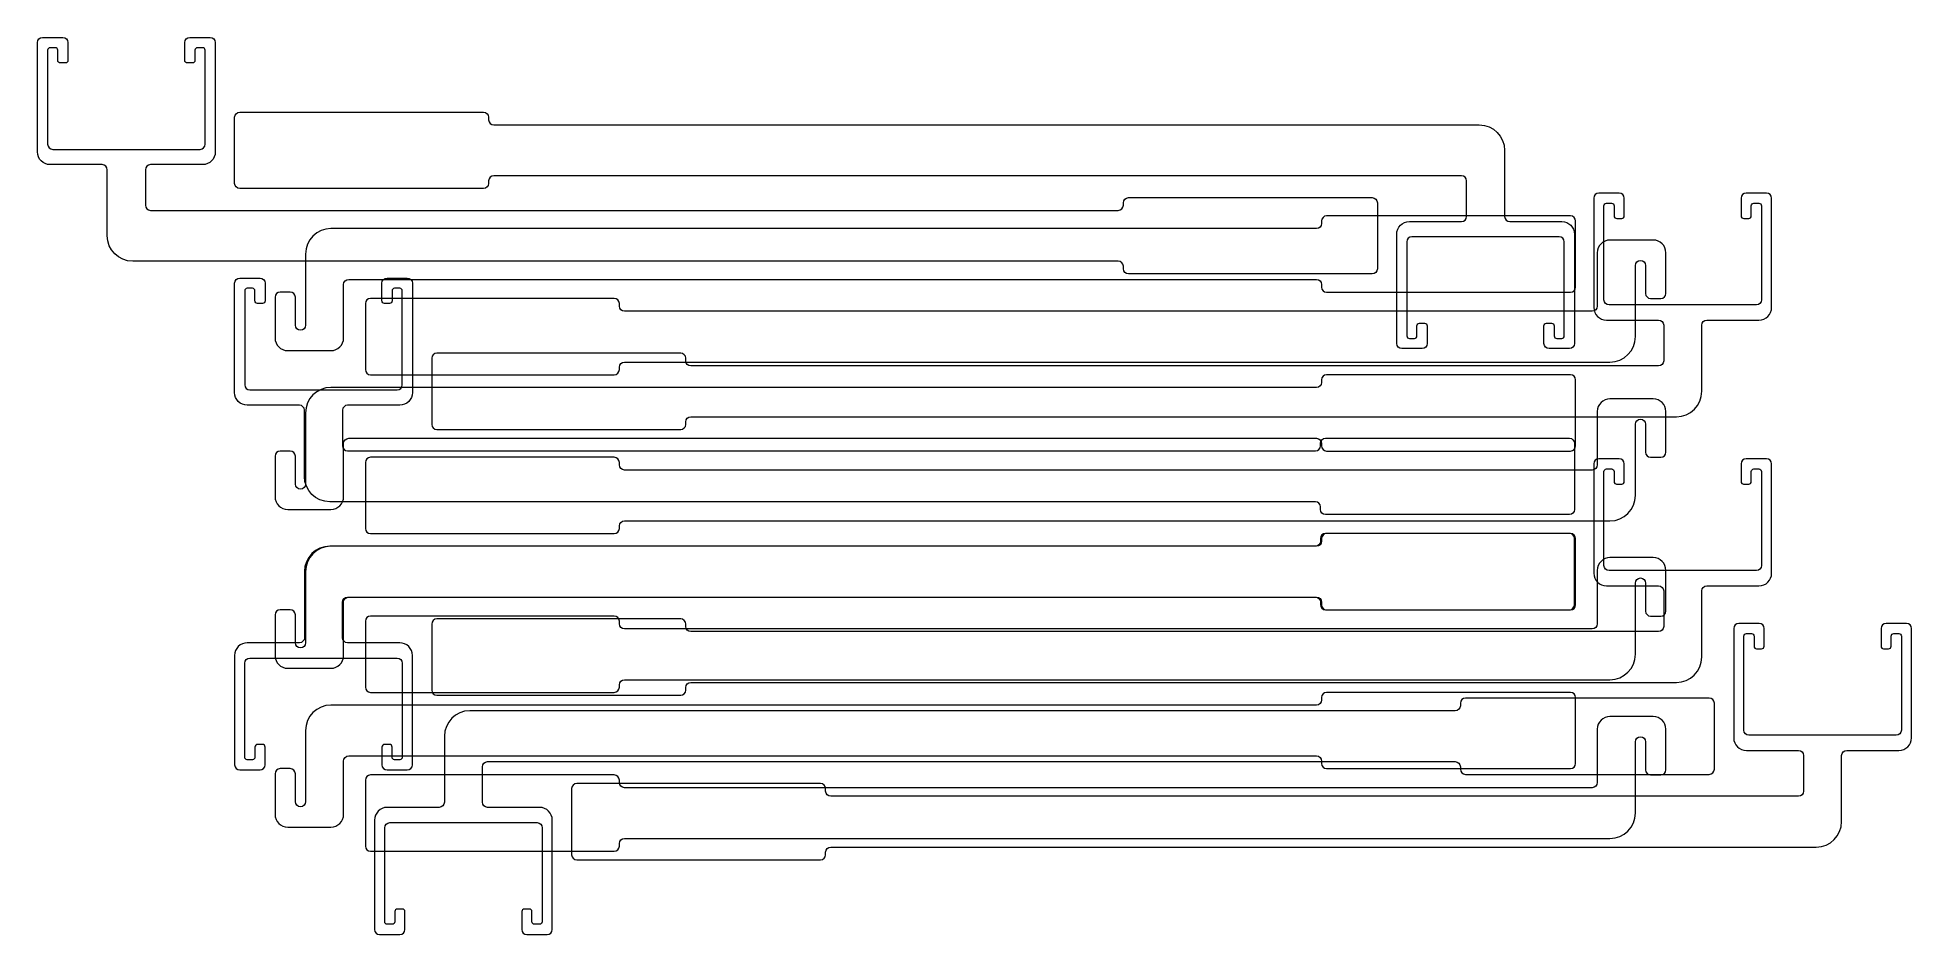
# Model space of a CAD drawing. Header units: inches. Extents: x 43 to 781, y -110 to 243.
import ezdxf

# ---------------------------------------------------------------- set-up
doc = ezdxf.new("R2010")
doc.units = ezdxf.units.IN
doc.header["$MEASUREMENT"] = 0
doc.layers.add('double hook', color=7, linetype='Continuous')
doc.layers.add('single hook', color=7, linetype='Continuous')

msp = doc.modelspace()

# ---------------------------------------------------------------- linework, layer by layer
at = {"layer": 'double hook', "lineweight": 0}
for points in [[(468.64, 155.16), (469.75, 155.16), (470.64, 154.27), (470.64, 153.16), (470.64, 152.83), (470.64, 152.49), (470.64, 152.16), (470.64, 151.06), (471.54, 150.16), (472.64, 150.16), (504.64, 150.16), (536.64, 150.16), (568.64, 150.16), (569.75, 150.16), (570.64, 151.06), (570.64, 152.16), (570.64, 160.83), (570.64, 169.49), (570.64, 178.16), (570.64, 179.27), (569.75, 180.16), (568.64, 180.16), (536.64, 180.16), (504.64, 180.16), (472.64, 180.16), (471.54, 180.16), (470.64, 179.27), (470.64, 178.16), (470.64, 177.83), (470.64, 177.49), (470.64, 177.16), (470.64, 176.06), (469.75, 175.16), (468.64, 175.16), (444.58, 175.16), (420.51, 175.16), (396.45, 175.16), (293.51, 175.16), (190.58, 175.16), (87.64, 175.16), (86.54, 175.16), (85.64, 176.06), (85.64, 177.16), (85.64, 181.83), (85.64, 186.5), (85.64, 191.16), (85.64, 192.27), (86.54, 193.16), (87.64, 193.16), (94.48, 193.16), (101.31, 193.16), (108.14, 193.16), (110.9, 193.16), (113.14, 195.4), (113.14, 198.16), (113.14, 212.5), (113.14, 226.83), (113.14, 241.16), (113.14, 242.27), (112.25, 243.16), (111.14, 243.16), (108.48, 243.16), (105.81, 243.16), (103.14, 243.16), (102.04, 243.16), (101.14, 242.27), (101.14, 241.16), (101.14, 238.83), (101.14, 236.49), (101.14, 234.16), (101.14, 233.61), (101.59, 233.16), (102.14, 233.16), (102.81, 233.16), (103.48, 233.16), (104.14, 233.16), (104.7, 233.16), (105.14, 233.61), (105.14, 234.16), (105.14, 235.5), (105.14, 236.83), (105.14, 238.16), (105.14, 238.71), (105.59, 239.16), (106.14, 239.16), (106.81, 239.16), (107.48, 239.16), (108.14, 239.16), (108.7, 239.16), (109.14, 238.71), (109.14, 238.16), (109.14, 225.83), (109.14, 213.49), (109.14, 201.16), (109.14, 200.06), (108.25, 199.16), (107.14, 199.16), (87.81, 199.16), (68.48, 199.16), (49.14, 199.16), (48.04, 199.16), (47.14, 200.06), (47.14, 201.16), (47.14, 213.49), (47.14, 225.83), (47.14, 238.16), (47.14, 238.71), (47.59, 239.16), (48.14, 239.16), (48.81, 239.16), (49.48, 239.16), (50.14, 239.16), (50.7, 239.16), (51.14, 238.71), (51.14, 238.16), (51.14, 236.83), (51.14, 235.5), (51.14, 234.16), (51.14, 233.61), (51.59, 233.16), (52.14, 233.16), (52.81, 233.16), (53.48, 233.16), (54.14, 233.16), (54.7, 233.16), (55.14, 233.61), (55.14, 234.16), (55.14, 236.49), (55.14, 238.83), (55.14, 241.16), (55.14, 242.27), (54.25, 243.16), (53.14, 243.16), (50.48, 243.16), (47.81, 243.16), (45.14, 243.16), (44.04, 243.16), (43.14, 242.27), (43.14, 241.16), (43.14, 226.83), (43.14, 212.5), (43.14, 198.16), (43.14, 195.4), (45.38, 193.16), (48.14, 193.16), (54.98, 193.16), (61.81, 193.16), (68.64, 193.16), (69.75, 193.16), (70.64, 192.27), (70.64, 191.16), (70.64, 182.49), (70.64, 173.83), (70.64, 165.16), (70.64, 159.64), (75.12, 155.16), (80.64, 155.16), (185.91, 155.16), (291.18, 155.16), (396.45, 155.16), (420.51, 155.16), (444.58, 155.16), (468.64, 155.16)], [(222.75, 208.77), (221.65, 208.77), (220.75, 209.67), (220.75, 210.77), (220.75, 211.11), (220.75, 211.44), (220.75, 211.77), (220.75, 212.88), (219.86, 213.77), (218.75, 213.77), (186.75, 213.77), (154.75, 213.77), (122.75, 213.77), (121.65, 213.77), (120.75, 212.88), (120.75, 211.77), (120.75, 203.11), (120.75, 194.44), (120.75, 185.77), (120.75, 184.67), (121.65, 183.77), (122.75, 183.77), (154.75, 183.77), (186.75, 183.77), (218.75, 183.77), (219.86, 183.77), (220.75, 184.67), (220.75, 185.77), (220.75, 186.11), (220.75, 186.44), (220.75, 186.77), (220.75, 187.88), (221.65, 188.77), (222.75, 188.77), (246.82, 188.77), (270.88, 188.77), (294.95, 188.77), (397.88, 188.77), (500.82, 188.77), (603.75, 188.77), (604.86, 188.77), (605.75, 187.88), (605.75, 186.77), (605.75, 182.11), (605.75, 177.44), (605.75, 172.77), (605.75, 171.67), (604.86, 170.77), (603.75, 170.77), (596.92, 170.77), (590.09, 170.77), (583.25, 170.77), (580.49, 170.77), (578.25, 168.53), (578.25, 165.77), (578.25, 151.44), (578.25, 137.11), (578.25, 122.77), (578.25, 121.67), (579.15, 120.77), (580.25, 120.77), (582.92, 120.77), (585.59, 120.77), (588.25, 120.77), (589.36, 120.77), (590.25, 121.67), (590.25, 122.77), (590.25, 125.11), (590.25, 127.44), (590.25, 129.77), (590.25, 130.32), (589.81, 130.77), (589.25, 130.77), (588.59, 130.77), (587.92, 130.77), (587.25, 130.77), (586.7, 130.77), (586.25, 130.32), (586.25, 129.77), (586.25, 128.44), (586.25, 127.11), (586.25, 125.77), (586.25, 125.22), (585.81, 124.77), (585.25, 124.77), (584.59, 124.77), (583.92, 124.77), (583.25, 124.77), (582.7, 124.77), (582.25, 125.22), (582.25, 125.77), (582.25, 138.11), (582.25, 150.44), (582.25, 162.77), (582.25, 163.88), (583.15, 164.77), (584.25, 164.77), (603.59, 164.77), (622.92, 164.77), (642.25, 164.77), (643.36, 164.77), (644.25, 163.88), (644.25, 162.77), (644.25, 150.44), (644.25, 138.11), (644.25, 125.77), (644.25, 125.22), (643.81, 124.77), (643.25, 124.77), (642.59, 124.77), (641.92, 124.77), (641.25, 124.77), (640.7, 124.77), (640.25, 125.22), (640.25, 125.77), (640.25, 127.11), (640.25, 128.44), (640.25, 129.77), (640.25, 130.32), (639.81, 130.77), (639.25, 130.77), (638.59, 130.77), (637.92, 130.77), (637.25, 130.77), (636.7, 130.77), (636.25, 130.32), (636.25, 129.77), (636.25, 127.44), (636.25, 125.11), (636.25, 122.77), (636.25, 121.67), (637.15, 120.77), (638.25, 120.77), (640.92, 120.77), (643.59, 120.77), (646.25, 120.77), (647.36, 120.77), (648.25, 121.67), (648.25, 122.77), (648.25, 137.11), (648.25, 151.44), (648.25, 165.77), (648.25, 168.53), (646.02, 170.77), (643.25, 170.77), (636.42, 170.77), (629.59, 170.77), (622.75, 170.77), (621.65, 170.77), (620.75, 171.67), (620.75, 172.77), (620.75, 181.44), (620.75, 190.11), (620.75, 198.77), (620.75, 204.29), (616.28, 208.77), (610.75, 208.77), (505.49, 208.77), (400.22, 208.77), (294.95, 208.77), (270.88, 208.77), (246.82, 208.77), (222.75, 208.77)], [(300.36, 93.97), (299.26, 93.97), (298.37, 93.07), (298.37, 91.97), (298.37, 91.63), (298.37, 91.3), (298.37, 90.97), (298.37, 89.86), (297.47, 88.97), (296.37, 88.97), (264.37, 88.97), (232.36, 88.97), (200.37, 88.97), (199.26, 88.97), (198.36, 89.86), (198.36, 90.97), (198.36, 99.63), (198.36, 108.3), (198.36, 116.97), (198.36, 118.07), (199.26, 118.97), (200.37, 118.97), (232.36, 118.97), (264.37, 118.97), (296.37, 118.97), (297.47, 118.97), (298.37, 118.07), (298.37, 116.97), (298.37, 116.63), (298.37, 116.3), (298.37, 115.97), (298.37, 114.86), (299.26, 113.97), (300.36, 113.97), (324.43, 113.97), (348.49, 113.97), (372.56, 113.97), (475.49, 113.97), (578.43, 113.97), (681.36, 113.97), (682.47, 113.97), (683.37, 114.86), (683.37, 115.97), (683.37, 120.63), (683.37, 125.3), (683.37, 129.97), (683.37, 131.07), (682.47, 131.97), (681.36, 131.97), (674.53, 131.97), (667.7, 131.97), (660.86, 131.97), (658.1, 131.97), (655.87, 134.21), (655.87, 136.97), (655.87, 151.3), (655.87, 165.63), (655.87, 179.97), (655.87, 181.07), (656.76, 181.97), (657.86, 181.97), (660.53, 181.97), (663.2, 181.97), (665.87, 181.97), (666.97, 181.97), (667.87, 181.07), (667.87, 179.97), (667.87, 177.63), (667.87, 175.3), (667.87, 172.97), (667.87, 172.41), (667.42, 171.97), (666.87, 171.97), (666.2, 171.97), (665.53, 171.97), (664.87, 171.97), (664.31, 171.97), (663.86, 172.41), (663.86, 172.97), (663.86, 174.3), (663.86, 175.63), (663.86, 176.97), (663.86, 177.52), (663.42, 177.97), (662.87, 177.97), (662.2, 177.97), (661.53, 177.97), (660.86, 177.97), (660.31, 177.97), (659.87, 177.52), (659.87, 176.97), (659.87, 164.63), (659.87, 152.3), (659.87, 139.97), (659.87, 138.86), (660.76, 137.97), (661.87, 137.97), (681.2, 137.97), (700.53, 137.97), (719.86, 137.97), (720.97, 137.97), (721.87, 138.86), (721.87, 139.97), (721.87, 152.3), (721.87, 164.63), (721.87, 176.97), (721.87, 177.52), (721.42, 177.97), (720.87, 177.97), (720.2, 177.97), (719.53, 177.97), (718.87, 177.97), (718.31, 177.97), (717.87, 177.52), (717.87, 176.97), (717.87, 175.63), (717.87, 174.3), (717.87, 172.97), (717.87, 172.41), (717.42, 171.97), (716.86, 171.97), (716.2, 171.97), (715.53, 171.97), (714.87, 171.97), (714.31, 171.97), (713.86, 172.41), (713.86, 172.97), (713.86, 175.3), (713.86, 177.63), (713.86, 179.97), (713.86, 181.07), (714.76, 181.97), (715.87, 181.97), (718.53, 181.97), (721.2, 181.97), (723.87, 181.97), (724.97, 181.97), (725.87, 181.07), (725.87, 179.97), (725.87, 165.63), (725.87, 151.3), (725.87, 136.97), (725.87, 134.21), (723.63, 131.97), (720.87, 131.97), (714.03, 131.97), (707.2, 131.97), (700.37, 131.97), (699.26, 131.97), (698.37, 131.07), (698.37, 129.97), (698.37, 121.3), (698.37, 112.63), (698.37, 103.97), (698.37, 98.44), (693.89, 93.97), (688.37, 93.97), (583.1, 93.97), (477.83, 93.97), (372.56, 93.97), (348.49, 93.97), (324.43, 93.97), (300.36, 93.97)], [(546.25, 60.51), (547.36, 60.51), (548.25, 59.62), (548.25, 58.51), (548.25, 58.18), (548.25, 57.85), (548.25, 57.51), (548.25, 56.41), (549.15, 55.51), (550.25, 55.51), (582.25, 55.51), (614.25, 55.51), (646.25, 55.51), (647.36, 55.51), (648.25, 56.41), (648.25, 57.51), (648.25, 66.18), (648.25, 74.85), (648.25, 83.51), (648.25, 84.62), (647.36, 85.51), (646.25, 85.51), (614.25, 85.51), (582.25, 85.51), (550.25, 85.51), (549.15, 85.51), (548.25, 84.62), (548.25, 83.51), (548.25, 83.18), (548.25, 82.85), (548.25, 82.51), (548.25, 81.41), (547.36, 80.51), (546.25, 80.51), (522.19, 80.51), (498.12, 80.51), (474.06, 80.51), (371.12, 80.51), (268.19, 80.51), (165.25, 80.51), (164.15, 80.51), (163.25, 81.41), (163.25, 82.51), (163.25, 87.18), (163.25, 91.85), (163.25, 96.51), (163.25, 97.62), (164.15, 98.51), (165.25, 98.51), (172.09, 98.51), (178.92, 98.51), (185.75, 98.51), (188.52, 98.51), (190.75, 100.75), (190.75, 103.51), (190.75, 117.85), (190.75, 132.18), (190.75, 146.51), (190.75, 147.62), (189.86, 148.51), (188.75, 148.51), (186.09, 148.51), (183.42, 148.51), (180.75, 148.51), (179.65, 148.51), (178.75, 147.62), (178.75, 146.51), (178.75, 144.18), (178.75, 141.85), (178.75, 139.51), (178.75, 138.96), (179.2, 138.51), (179.75, 138.51), (180.42, 138.51), (181.09, 138.51), (181.75, 138.51), (182.31, 138.51), (182.75, 138.96), (182.75, 139.51), (182.75, 140.85), (182.75, 142.18), (182.75, 143.51), (182.75, 144.06), (183.2, 144.51), (183.75, 144.51), (184.42, 144.51), (185.09, 144.51), (185.75, 144.51), (186.31, 144.51), (186.75, 144.06), (186.75, 143.51), (186.75, 131.18), (186.75, 118.85), (186.75, 106.51), (186.75, 105.41), (185.86, 104.51), (184.75, 104.51), (165.42, 104.51), (146.09, 104.51), (126.75, 104.51), (125.65, 104.51), (124.75, 105.41), (124.75, 106.51), (124.75, 118.85), (124.75, 131.18), (124.75, 143.51), (124.75, 144.06), (125.2, 144.51), (125.75, 144.51), (126.42, 144.51), (127.09, 144.51), (127.75, 144.51), (128.31, 144.51), (128.75, 144.06), (128.75, 143.51), (128.75, 142.18), (128.75, 140.85), (128.75, 139.51), (128.75, 138.96), (129.2, 138.51), (129.75, 138.51), (130.42, 138.51), (131.09, 138.51), (131.75, 138.51), (132.31, 138.51), (132.75, 138.96), (132.75, 139.51), (132.75, 141.85), (132.75, 144.18), (132.75, 146.51), (132.75, 147.62), (131.86, 148.51), (130.75, 148.51), (128.09, 148.51), (125.42, 148.51), (122.75, 148.51), (121.65, 148.51), (120.75, 147.62), (120.75, 146.51), (120.75, 132.18), (120.75, 117.85), (120.75, 103.51), (120.75, 100.75), (122.99, 98.51), (125.75, 98.51), (132.59, 98.51), (139.42, 98.51), (146.25, 98.51), (147.36, 98.51), (148.25, 97.62), (148.25, 96.51), (148.25, 87.85), (148.25, 79.18), (148.25, 70.51), (148.25, 64.99), (152.73, 60.51), (158.25, 60.51), (263.52, 60.51), (368.79, 60.51), (474.06, 60.51), (498.12, 60.51), (522.19, 60.51), (546.25, 60.51)], [(300.36, -10.57), (299.26, -10.57), (298.36, -11.47), (298.36, -12.57), (298.36, -12.9), (298.36, -13.24), (298.36, -13.57), (298.36, -14.68), (297.47, -15.57), (296.37, -15.57), (264.36, -15.57), (232.36, -15.57), (200.37, -15.57), (199.26, -15.57), (198.36, -14.68), (198.36, -13.57), (198.36, -4.9), (198.36, 3.76), (198.36, 12.43), (198.36, 13.53), (199.26, 14.43), (200.37, 14.43), (232.36, 14.43), (264.36, 14.43), (296.37, 14.43), (297.47, 14.43), (298.36, 13.53), (298.36, 12.43), (298.36, 12.1), (298.36, 11.76), (298.36, 11.43), (298.36, 10.32), (299.26, 9.43), (300.36, 9.43), (324.43, 9.43), (348.49, 9.43), (372.56, 9.43), (475.49, 9.43), (578.43, 9.43), (681.36, 9.43), (682.47, 9.43), (683.37, 10.32), (683.37, 11.43), (683.37, 16.1), (683.37, 20.76), (683.37, 25.43), (683.37, 26.53), (682.47, 27.43), (681.36, 27.43), (674.53, 27.43), (667.7, 27.43), (660.86, 27.43), (658.1, 27.43), (655.86, 29.67), (655.86, 32.43), (655.86, 46.76), (655.86, 61.1), (655.86, 75.43), (655.86, 76.53), (656.76, 77.43), (657.86, 77.43), (660.53, 77.43), (663.2, 77.43), (665.86, 77.43), (666.97, 77.43), (667.86, 76.53), (667.86, 75.43), (667.86, 73.1), (667.86, 70.76), (667.86, 68.43), (667.86, 67.88), (667.42, 67.43), (666.87, 67.43), (666.2, 67.43), (665.53, 67.43), (664.86, 67.43), (664.31, 67.43), (663.86, 67.88), (663.86, 68.43), (663.86, 69.76), (663.86, 71.1), (663.86, 72.43), (663.86, 72.98), (663.42, 73.43), (662.86, 73.43), (662.2, 73.43), (661.53, 73.43), (660.86, 73.43), (660.31, 73.43), (659.86, 72.98), (659.86, 72.43), (659.86, 60.1), (659.86, 47.76), (659.86, 35.43), (659.86, 34.32), (660.76, 33.43), (661.86, 33.43), (681.2, 33.43), (700.53, 33.43), (719.86, 33.43), (720.97, 33.43), (721.86, 34.32), (721.86, 35.43), (721.86, 47.76), (721.86, 60.1), (721.86, 72.43), (721.86, 72.98), (721.42, 73.43), (720.86, 73.43), (720.2, 73.43), (719.53, 73.43), (718.86, 73.43), (718.31, 73.43), (717.86, 72.98), (717.86, 72.43), (717.86, 71.1), (717.86, 69.76), (717.86, 68.43), (717.86, 67.88), (717.42, 67.43), (716.86, 67.43), (716.2, 67.43), (715.53, 67.43), (714.86, 67.43), (714.31, 67.43), (713.86, 67.88), (713.86, 68.43), (713.86, 70.76), (713.86, 73.1), (713.86, 75.43), (713.86, 76.53), (714.76, 77.43), (715.87, 77.43), (718.53, 77.43), (721.2, 77.43), (723.86, 77.43), (724.97, 77.43), (725.87, 76.53), (725.87, 75.43), (725.87, 61.1), (725.87, 46.76), (725.87, 32.43), (725.87, 29.67), (723.63, 27.43), (720.86, 27.43), (714.03, 27.43), (707.2, 27.43), (700.36, 27.43), (699.26, 27.43), (698.36, 26.53), (698.36, 25.43), (698.36, 16.76), (698.36, 8.1), (698.36, -0.57), (698.36, -6.09), (693.89, -10.57), (688.36, -10.57), (583.1, -10.57), (477.83, -10.57), (372.56, -10.57), (348.49, -10.57), (324.43, -10.57), (300.36, -10.57)], [(546.25, 43.04), (547.36, 43.04), (548.25, 43.93), (548.25, 45.04), (548.25, 45.37), (548.25, 45.71), (548.25, 46.04), (548.25, 47.14), (549.15, 48.04), (550.25, 48.04), (582.25, 48.04), (614.25, 48.04), (646.25, 48.04), (647.36, 48.04), (648.25, 47.14), (648.25, 46.04), (648.25, 37.37), (648.25, 28.71), (648.25, 20.04), (648.25, 18.93), (647.36, 18.04), (646.25, 18.04), (614.25, 18.04), (582.25, 18.04), (550.25, 18.04), (549.15, 18.04), (548.25, 18.93), (548.25, 20.04), (548.25, 20.37), (548.25, 20.71), (548.25, 21.04), (548.25, 22.14), (547.36, 23.04), (546.25, 23.04), (522.19, 23.04), (498.12, 23.04), (474.06, 23.04), (371.12, 23.04), (268.19, 23.04), (165.25, 23.04), (164.15, 23.04), (163.25, 22.14), (163.25, 21.04), (163.25, 16.37), (163.25, 11.71), (163.25, 7.04), (163.25, 5.93), (164.15, 5.04), (165.25, 5.04), (172.09, 5.04), (178.92, 5.04), (185.75, 5.04), (188.52, 5.04), (190.75, 2.8), (190.75, 0.04), (190.75, -14.29), (190.75, -28.63), (190.75, -42.96), (190.75, -44.07), (189.86, -44.96), (188.75, -44.96), (186.09, -44.96), (183.42, -44.96), (180.75, -44.96), (179.65, -44.96), (178.75, -44.07), (178.75, -42.96), (178.75, -40.63), (178.75, -38.29), (178.75, -35.96), (178.75, -35.41), (179.2, -34.96), (179.75, -34.96), (180.42, -34.96), (181.09, -34.96), (181.75, -34.96), (182.31, -34.96), (182.75, -35.41), (182.75, -35.96), (182.75, -37.29), (182.75, -38.63), (182.75, -39.96), (182.75, -40.51), (183.2, -40.96), (183.75, -40.96), (184.42, -40.96), (185.09, -40.96), (185.75, -40.96), (186.31, -40.96), (186.75, -40.51), (186.75, -39.96), (186.75, -27.63), (186.75, -15.29), (186.75, -2.96), (186.75, -1.86), (185.86, -0.96), (184.75, -0.96), (165.42, -0.96), (146.09, -0.96), (126.75, -0.96), (125.65, -0.96), (124.75, -1.86), (124.75, -2.96), (124.75, -15.29), (124.75, -27.63), (124.75, -39.96), (124.75, -40.51), (125.2, -40.96), (125.75, -40.96), (126.42, -40.96), (127.09, -40.96), (127.75, -40.96), (128.31, -40.96), (128.75, -40.51), (128.75, -39.96), (128.75, -38.63), (128.75, -37.29), (128.75, -35.96), (128.75, -35.41), (129.2, -34.96), (129.75, -34.96), (130.42, -34.96), (131.09, -34.96), (131.75, -34.96), (132.31, -34.96), (132.75, -35.41), (132.75, -35.96), (132.75, -38.29), (132.75, -40.63), (132.75, -42.96), (132.75, -44.07), (131.86, -44.96), (130.75, -44.96), (128.09, -44.96), (125.42, -44.96), (122.75, -44.96), (121.65, -44.96), (120.75, -44.07), (120.75, -42.96), (120.75, -28.63), (120.75, -14.29), (120.75, 0.04), (120.75, 2.8), (122.99, 5.04), (125.75, 5.04), (132.59, 5.04), (139.42, 5.04), (146.25, 5.04), (147.36, 5.04), (148.25, 5.93), (148.25, 7.04), (148.25, 15.71), (148.25, 24.37), (148.25, 33.04), (148.25, 38.56), (152.73, 43.04), (158.25, 43.04), (263.52, 43.04), (368.79, 43.04), (474.06, 43.04), (498.12, 43.04), (522.19, 43.04), (546.25, 43.04)], [(355.44, -75.33), (354.34, -75.33), (353.44, -76.22), (353.44, -77.33), (353.44, -77.66), (353.44, -78), (353.44, -78.33), (353.44, -79.43), (352.55, -80.33), (351.44, -80.33), (319.44, -80.33), (287.44, -80.33), (255.44, -80.33), (254.34, -80.33), (253.44, -79.43), (253.44, -78.33), (253.44, -69.66), (253.44, -61), (253.44, -52.33), (253.44, -51.22), (254.34, -50.33), (255.44, -50.33), (287.44, -50.33), (319.44, -50.33), (351.44, -50.33), (352.55, -50.33), (353.44, -51.22), (353.44, -52.33), (353.44, -52.66), (353.44, -53), (353.44, -53.33), (353.44, -54.43), (354.34, -55.33), (355.44, -55.33), (379.51, -55.33), (403.57, -55.33), (427.64, -55.33), (530.57, -55.33), (633.51, -55.33), (736.44, -55.33), (737.55, -55.33), (738.44, -54.43), (738.44, -53.33), (738.44, -48.66), (738.44, -44), (738.44, -39.33), (738.44, -38.22), (737.55, -37.33), (736.44, -37.33), (729.61, -37.33), (722.78, -37.33), (715.94, -37.33), (713.18, -37.33), (710.94, -35.09), (710.94, -32.33), (710.94, -18), (710.94, -3.66), (710.94, 10.67), (710.94, 11.78), (711.84, 12.67), (712.94, 12.67), (715.61, 12.67), (718.28, 12.67), (720.94, 12.67), (722.05, 12.67), (722.94, 11.78), (722.94, 10.67), (722.94, 8.34), (722.94, 6), (722.94, 3.67), (722.94, 3.12), (722.5, 2.67), (721.94, 2.67), (721.28, 2.67), (720.61, 2.67), (719.94, 2.67), (719.39, 2.67), (718.94, 3.12), (718.94, 3.67), (718.94, 5), (718.94, 6.34), (718.94, 7.67), (718.94, 8.22), (718.5, 8.67), (717.94, 8.67), (717.28, 8.67), (716.61, 8.67), (715.94, 8.67), (715.39, 8.67), (714.94, 8.22), (714.94, 7.67), (714.94, -4.66), (714.94, -17), (714.94, -29.33), (714.94, -30.43), (715.84, -31.33), (716.94, -31.33), (736.28, -31.33), (755.61, -31.33), (774.94, -31.33), (776.05, -31.33), (776.94, -30.43), (776.94, -29.33), (776.94, -17), (776.94, -4.66), (776.94, 7.67), (776.94, 8.22), (776.5, 8.67), (775.94, 8.67), (775.28, 8.67), (774.61, 8.67), (773.94, 8.67), (773.39, 8.67), (772.94, 8.22), (772.94, 7.67), (772.94, 6.34), (772.94, 5), (772.94, 3.67), (772.94, 3.12), (772.5, 2.67), (771.94, 2.67), (771.28, 2.67), (770.61, 2.67), (769.94, 2.67), (769.39, 2.67), (768.94, 3.12), (768.94, 3.67), (768.94, 6), (768.94, 8.34), (768.94, 10.67), (768.94, 11.78), (769.84, 12.67), (770.94, 12.67), (773.61, 12.67), (776.28, 12.67), (778.94, 12.67), (780.05, 12.67), (780.94, 11.78), (780.94, 10.67), (780.94, -3.66), (780.94, -18), (780.94, -32.33), (780.94, -35.09), (778.7, -37.33), (775.94, -37.33), (769.11, -37.33), (762.28, -37.33), (755.44, -37.33), (754.34, -37.33), (753.44, -38.22), (753.44, -39.33), (753.44, -48), (753.44, -56.66), (753.44, -65.33), (753.44, -70.85), (748.97, -75.33), (743.44, -75.33), (638.17, -75.33), (532.91, -75.33), (427.64, -75.33), (403.57, -75.33), (379.51, -75.33), (355.44, -75.33)], [(601.33, -21.72), (602.44, -21.72), (603.33, -20.82), (603.33, -19.72), (603.33, -19.39), (603.33, -19.05), (603.33, -18.72), (603.33, -17.61), (604.23, -16.72), (605.33, -16.72), (637.33, -16.72), (669.33, -16.72), (701.33, -16.72), (702.44, -16.72), (703.33, -17.61), (703.33, -18.72), (703.33, -27.39), (703.33, -36.05), (703.33, -44.72), (703.33, -45.82), (702.44, -46.72), (701.33, -46.72), (669.33, -46.72), (637.33, -46.72), (605.33, -46.72), (604.23, -46.72), (603.33, -45.82), (603.33, -44.72), (603.33, -44.39), (603.33, -44.05), (603.33, -43.72), (603.33, -42.61), (602.44, -41.72), (601.33, -41.72), (577.27, -41.72), (553.2, -41.72), (529.14, -41.72), (426.2, -41.72), (323.27, -41.72), (220.33, -41.72), (219.23, -41.72), (218.33, -42.61), (218.33, -43.72), (218.33, -48.39), (218.33, -53.05), (218.33, -57.72), (218.33, -58.82), (219.23, -59.72), (220.33, -59.72), (227.17, -59.72), (234, -59.72), (240.83, -59.72), (243.59, -59.72), (245.83, -61.96), (245.83, -64.72), (245.83, -79.05), (245.83, -93.39), (245.83, -107.72), (245.83, -108.82), (244.94, -109.72), (243.83, -109.72), (241.17, -109.72), (238.5, -109.72), (235.83, -109.72), (234.73, -109.72), (233.83, -108.82), (233.83, -107.72), (233.83, -105.39), (233.83, -103.05), (233.83, -100.72), (233.83, -100.17), (234.28, -99.72), (234.83, -99.72), (235.5, -99.72), (236.17, -99.72), (236.83, -99.72), (237.38, -99.72), (237.83, -100.17), (237.83, -100.72), (237.83, -102.05), (237.83, -103.39), (237.83, -104.72), (237.83, -105.27), (238.28, -105.72), (238.83, -105.72), (239.5, -105.72), (240.17, -105.72), (240.83, -105.72), (241.38, -105.72), (241.83, -105.27), (241.83, -104.72), (241.83, -92.39), (241.83, -80.05), (241.83, -67.72), (241.83, -66.61), (240.94, -65.72), (239.83, -65.72), (220.5, -65.72), (201.17, -65.72), (181.83, -65.72), (180.73, -65.72), (179.83, -66.61), (179.83, -67.72), (179.83, -80.05), (179.83, -92.39), (179.83, -104.72), (179.83, -105.27), (180.28, -105.72), (180.83, -105.72), (181.5, -105.72), (182.17, -105.72), (182.83, -105.72), (183.38, -105.72), (183.83, -105.27), (183.83, -104.72), (183.83, -103.39), (183.83, -102.05), (183.83, -100.72), (183.83, -100.17), (184.28, -99.72), (184.83, -99.72), (185.5, -99.72), (186.17, -99.72), (186.83, -99.72), (187.38, -99.72), (187.83, -100.17), (187.83, -100.72), (187.83, -103.05), (187.83, -105.39), (187.83, -107.72), (187.83, -108.82), (186.94, -109.72), (185.83, -109.72), (183.17, -109.72), (180.5, -109.72), (177.83, -109.72), (176.73, -109.72), (175.83, -108.82), (175.83, -107.72), (175.83, -93.39), (175.83, -79.05), (175.83, -64.72), (175.83, -61.96), (178.07, -59.72), (180.83, -59.72), (187.67, -59.72), (194.5, -59.72), (201.33, -59.72), (202.44, -59.72), (203.33, -58.82), (203.33, -57.72), (203.33, -49.05), (203.33, -40.39), (203.33, -31.72), (203.33, -26.2), (207.81, -21.72), (213.33, -21.72), (318.6, -21.72), (423.87, -21.72), (529.14, -21.72), (553.2, -21.72), (577.27, -21.72), (601.33, -21.72)]]:
    msp.add_open_spline(points, degree=3, knots=[0, 0, 0, 0, 1, 1, 1, 2, 2, 2, 3, 3, 3, 4, 4, 4, 5, 5, 5, 6, 6, 6, 7, 7, 7, 8, 8, 8, 9, 9, 9, 10, 10, 10, 11, 11, 11, 12, 12, 12, 13, 13, 13, 14, 14, 14, 15, 15, 15, 16, 16, 16, 17, 17, 17, 18, 18, 18, 19, 19, 19, 20, 20, 20, 21, 21, 21, 22, 22, 22, 23, 23, 23, 24, 24, 24, 25, 25, 25, 26, 26, 26, 27, 27, 27, 28, 28, 28, 29, 29, 29, 30, 30, 30, 31, 31, 31, 32, 32, 32, 33, 33, 33, 34, 34, 34, 35, 35, 35, 36, 36, 36, 37, 37, 37, 38, 38, 38, 39, 39, 39, 40, 40, 40, 41, 41, 41, 42, 42, 42, 43, 43, 43, 44, 44, 44, 45, 45, 45, 46, 46, 46, 47, 47, 47, 48, 48, 48, 49, 49, 49, 50, 50, 50, 51, 51, 51, 52, 52, 52, 53, 53, 53, 54, 54, 54, 54], dxfattribs=at)
at = {"layer": 'single hook', "lineweight": 0}
for points in [[(474.47, 147.98), (371.53, 147.98), (268.6, 147.98), (165.66, 147.98), (164.56, 147.98), (163.66, 147.08), (163.66, 145.98), (163.66, 138.98), (163.66, 131.98), (163.66, 124.98), (163.66, 122.21), (161.42, 119.98), (158.66, 119.98), (152.99, 119.98), (147.33, 119.98), (141.66, 119.98), (138.9, 119.98), (136.66, 122.21), (136.66, 124.98), (136.66, 130.31), (136.66, 135.64), (136.66, 140.98), (136.66, 142.08), (137.56, 142.98), (138.66, 142.98), (139.99, 142.98), (141.33, 142.98), (142.66, 142.98), (143.77, 142.98), (144.66, 142.08), (144.66, 140.98), (144.66, 137.31), (144.66, 133.64), (144.66, 129.98), (144.66, 128.87), (145.56, 127.98), (146.66, 127.98), (147.77, 127.98), (148.66, 128.87), (148.66, 129.98), (148.66, 139.31), (148.66, 148.64), (148.66, 157.98), (148.66, 163.5), (153.14, 167.98), (158.66, 167.98), (263.93, 167.98), (369.2, 167.98), (474.47, 167.98), (498.53, 167.98), (522.6, 167.98), (546.66, 167.98), (547.77, 167.98), (548.66, 168.87), (548.66, 169.98), (548.66, 170.31), (548.66, 170.64), (548.66, 170.98), (548.66, 172.08), (549.56, 172.98), (550.66, 172.98), (582.66, 172.98), (614.66, 172.98), (646.66, 172.98), (647.77, 172.98), (648.66, 172.08), (648.66, 170.98), (648.66, 162.31), (648.66, 153.64), (648.66, 144.98), (648.66, 143.87), (647.77, 142.98), (646.66, 142.98), (614.66, 142.98), (582.66, 142.98), (550.66, 142.98), (549.56, 142.98), (548.66, 143.87), (548.66, 144.98), (548.66, 145.31), (548.66, 145.64), (548.66, 145.98), (548.66, 147.08), (547.77, 147.98), (546.66, 147.98), (522.6, 147.98), (498.53, 147.98), (474.47, 147.98)], [(346.43, 135.49), (449.36, 135.49), (552.3, 135.49), (655.23, 135.49), (656.34, 135.49), (657.23, 136.39), (657.23, 137.49), (657.23, 144.49), (657.23, 151.49), (657.23, 158.49), (657.23, 161.25), (659.47, 163.49), (662.23, 163.49), (667.9, 163.49), (673.57, 163.49), (679.23, 163.49), (682, 163.49), (684.23, 161.25), (684.23, 158.49), (684.23, 153.16), (684.23, 147.83), (684.23, 142.49), (684.23, 141.39), (683.34, 140.49), (682.23, 140.49), (680.9, 140.49), (679.57, 140.49), (678.23, 140.49), (677.13, 140.49), (676.23, 141.39), (676.23, 142.49), (676.23, 146.16), (676.23, 149.83), (676.23, 153.49), (676.23, 154.6), (675.34, 155.49), (674.23, 155.49), (673.13, 155.49), (672.23, 154.6), (672.23, 153.49), (672.23, 144.16), (672.23, 134.83), (672.23, 125.49), (672.23, 119.97), (667.76, 115.49), (662.23, 115.49), (556.96, 115.49), (451.7, 115.49), (346.43, 115.49), (322.36, 115.49), (298.3, 115.49), (274.23, 115.49), (273.13, 115.49), (272.23, 114.6), (272.23, 113.49), (272.23, 113.16), (272.23, 112.83), (272.23, 112.49), (272.23, 111.39), (271.34, 110.49), (270.23, 110.49), (238.23, 110.49), (206.23, 110.49), (174.23, 110.49), (173.13, 110.49), (172.23, 111.39), (172.23, 112.49), (172.23, 121.16), (172.23, 129.83), (172.23, 138.49), (172.23, 139.6), (173.13, 140.49), (174.23, 140.49), (206.23, 140.49), (238.23, 140.49), (270.23, 140.49), (271.34, 140.49), (272.23, 139.6), (272.23, 138.49), (272.23, 138.16), (272.23, 137.83), (272.23, 137.49), (272.23, 136.39), (273.13, 135.49), (274.23, 135.49), (298.3, 135.49), (322.36, 135.49), (346.43, 135.49)], [(474.47, 85.49), (371.53, 85.49), (268.6, 85.49), (165.66, 85.49), (164.56, 85.49), (163.66, 84.6), (163.66, 83.49), (163.66, 76.49), (163.66, 69.49), (163.66, 62.49), (163.66, 59.73), (161.42, 57.49), (158.66, 57.49), (152.99, 57.49), (147.33, 57.49), (141.66, 57.49), (138.9, 57.49), (136.66, 59.73), (136.66, 62.49), (136.66, 67.83), (136.66, 73.16), (136.66, 78.49), (136.66, 79.6), (137.56, 80.49), (138.66, 80.49), (139.99, 80.49), (141.33, 80.49), (142.66, 80.49), (143.77, 80.49), (144.66, 79.6), (144.66, 78.49), (144.66, 74.83), (144.66, 71.16), (144.66, 67.49), (144.66, 66.39), (145.56, 65.49), (146.66, 65.49), (147.77, 65.49), (148.66, 66.39), (148.66, 67.49), (148.66, 76.83), (148.66, 86.16), (148.66, 95.49), (148.66, 101.02), (153.14, 105.49), (158.66, 105.49), (263.93, 105.49), (369.2, 105.49), (474.47, 105.49), (498.53, 105.49), (522.6, 105.49), (546.66, 105.49), (547.77, 105.49), (548.66, 106.39), (548.66, 107.49), (548.66, 107.83), (548.66, 108.16), (548.66, 108.49), (548.66, 109.6), (549.56, 110.49), (550.66, 110.49), (582.66, 110.49), (614.66, 110.49), (646.66, 110.49), (647.77, 110.49), (648.66, 109.6), (648.66, 108.49), (648.66, 99.83), (648.66, 91.16), (648.66, 82.49), (648.66, 81.39), (647.77, 80.49), (646.66, 80.49), (614.66, 80.49), (582.66, 80.49), (550.66, 80.49), (549.56, 80.49), (548.66, 81.39), (548.66, 82.49), (548.66, 82.83), (548.66, 83.16), (548.66, 83.49), (548.66, 84.6), (547.77, 85.49), (546.66, 85.49), (522.6, 85.49), (498.53, 85.49), (474.47, 85.49)], [(346.43, 73.01), (449.36, 73.01), (552.3, 73.01), (655.23, 73.01), (656.34, 73.01), (657.23, 73.9), (657.23, 75.01), (657.23, 82.01), (657.23, 89.01), (657.23, 96.01), (657.23, 98.77), (659.47, 101.01), (662.23, 101.01), (667.9, 101.01), (673.57, 101.01), (679.23, 101.01), (682, 101.01), (684.23, 98.77), (684.23, 96.01), (684.23, 90.68), (684.23, 85.34), (684.23, 80.01), (684.23, 78.9), (683.34, 78.01), (682.23, 78.01), (680.9, 78.01), (679.57, 78.01), (678.23, 78.01), (677.13, 78.01), (676.23, 78.9), (676.23, 80.01), (676.23, 83.68), (676.23, 87.34), (676.23, 91.01), (676.23, 92.11), (675.34, 93.01), (674.23, 93.01), (673.13, 93.01), (672.23, 92.11), (672.23, 91.01), (672.23, 81.68), (672.23, 72.34), (672.23, 63.01), (672.23, 57.49), (667.76, 53.01), (662.23, 53.01), (556.96, 53.01), (451.7, 53.01), (346.43, 53.01), (322.36, 53.01), (298.3, 53.01), (274.23, 53.01), (273.13, 53.01), (272.23, 52.11), (272.23, 51.01), (272.23, 50.68), (272.23, 50.34), (272.23, 50.01), (272.23, 48.9), (271.34, 48.01), (270.23, 48.01), (238.23, 48.01), (206.23, 48.01), (174.23, 48.01), (173.13, 48.01), (172.23, 48.9), (172.23, 50.01), (172.23, 58.68), (172.23, 67.34), (172.23, 76.01), (172.23, 77.11), (173.13, 78.01), (174.23, 78.01), (206.23, 78.01), (238.23, 78.01), (270.23, 78.01), (271.34, 78.01), (272.23, 77.11), (272.23, 76.01), (272.23, 75.68), (272.23, 75.34), (272.23, 75.01), (272.23, 73.9), (273.13, 73.01), (274.23, 73.01), (298.3, 73.01), (322.36, 73.01), (346.43, 73.01)], [(474.47, 23.01), (371.53, 23.01), (268.6, 23.01), (165.66, 23.01), (164.56, 23.01), (163.66, 22.11), (163.66, 21.01), (163.66, 14.01), (163.66, 7.01), (163.66, 0.01), (163.66, -2.75), (161.42, -4.99), (158.66, -4.99), (152.99, -4.99), (147.33, -4.99), (141.66, -4.99), (138.9, -4.99), (136.66, -2.75), (136.66, 0.01), (136.66, 5.34), (136.66, 10.68), (136.66, 16.01), (136.66, 17.11), (137.56, 18.01), (138.66, 18.01), (139.99, 18.01), (141.33, 18.01), (142.66, 18.01), (143.77, 18.01), (144.66, 17.11), (144.66, 16.01), (144.66, 12.34), (144.66, 8.68), (144.66, 5.01), (144.66, 3.91), (145.56, 3.01), (146.66, 3.01), (147.77, 3.01), (148.66, 3.91), (148.66, 5.01), (148.66, 14.34), (148.66, 23.68), (148.66, 33.01), (148.66, 38.53), (153.14, 43.01), (158.66, 43.01), (263.93, 43.01), (369.2, 43.01), (474.47, 43.01), (498.53, 43.01), (522.6, 43.01), (546.66, 43.01), (547.77, 43.01), (548.66, 43.9), (548.66, 45.01), (548.66, 45.34), (548.66, 45.68), (548.66, 46.01), (548.66, 47.11), (549.56, 48.01), (550.66, 48.01), (582.66, 48.01), (614.66, 48.01), (646.66, 48.01), (647.77, 48.01), (648.66, 47.11), (648.66, 46.01), (648.66, 37.34), (648.66, 28.68), (648.66, 20.01), (648.66, 18.9), (647.77, 18.01), (646.66, 18.01), (614.66, 18.01), (582.66, 18.01), (550.66, 18.01), (549.56, 18.01), (548.66, 18.9), (548.66, 20.01), (548.66, 20.34), (548.66, 20.68), (548.66, 21.01), (548.66, 22.11), (547.77, 23.01), (546.66, 23.01), (522.6, 23.01), (498.53, 23.01), (474.47, 23.01)], [(346.43, 10.53), (449.36, 10.53), (552.3, 10.53), (655.23, 10.53), (656.34, 10.53), (657.23, 11.42), (657.23, 12.53), (657.23, 19.53), (657.23, 26.53), (657.23, 33.53), (657.23, 36.29), (659.47, 38.53), (662.23, 38.53), (667.9, 38.53), (673.57, 38.53), (679.23, 38.53), (682, 38.53), (684.23, 36.29), (684.23, 33.53), (684.23, 28.19), (684.23, 22.86), (684.23, 17.53), (684.23, 16.42), (683.34, 15.53), (682.23, 15.53), (680.9, 15.53), (679.57, 15.53), (678.23, 15.53), (677.13, 15.53), (676.23, 16.42), (676.23, 17.53), (676.23, 21.19), (676.23, 24.86), (676.23, 28.53), (676.23, 29.63), (675.34, 30.53), (674.23, 30.53), (673.13, 30.53), (672.23, 29.63), (672.23, 28.53), (672.23, 19.19), (672.23, 9.86), (672.23, 0.53), (672.23, -5), (667.76, -9.47), (662.23, -9.47), (556.96, -9.47), (451.7, -9.47), (346.43, -9.47), (322.36, -9.47), (298.3, -9.47), (274.23, -9.47), (273.13, -9.47), (272.23, -10.37), (272.23, -11.47), (272.23, -11.81), (272.23, -12.14), (272.23, -12.47), (272.23, -13.58), (271.34, -14.47), (270.23, -14.47), (238.23, -14.47), (206.23, -14.47), (174.23, -14.47), (173.13, -14.47), (172.23, -13.58), (172.23, -12.47), (172.23, -3.81), (172.23, 4.86), (172.23, 13.53), (172.23, 14.63), (173.13, 15.53), (174.23, 15.53), (206.23, 15.53), (238.23, 15.53), (270.23, 15.53), (271.34, 15.53), (272.23, 14.63), (272.23, 13.53), (272.23, 13.19), (272.23, 12.86), (272.23, 12.53), (272.23, 11.42), (273.13, 10.53), (274.23, 10.53), (298.3, 10.53), (322.36, 10.53), (346.43, 10.53)], [(474.47, -39.47), (371.53, -39.47), (268.6, -39.47), (165.66, -39.47), (164.56, -39.47), (163.66, -40.37), (163.66, -41.47), (163.66, -48.47), (163.66, -55.47), (163.66, -62.47), (163.66, -65.24), (161.42, -67.47), (158.66, -67.47), (152.99, -67.47), (147.33, -67.47), (141.66, -67.47), (138.9, -67.47), (136.66, -65.24), (136.66, -62.47), (136.66, -57.14), (136.66, -51.81), (136.66, -46.47), (136.66, -45.37), (137.56, -44.47), (138.66, -44.47), (139.99, -44.47), (141.33, -44.47), (142.66, -44.47), (143.77, -44.47), (144.66, -45.37), (144.66, -46.47), (144.66, -50.14), (144.66, -53.81), (144.66, -57.47), (144.66, -58.58), (145.56, -59.47), (146.66, -59.47), (147.77, -59.47), (148.66, -58.58), (148.66, -57.47), (148.66, -48.14), (148.66, -38.81), (148.66, -29.47), (148.66, -23.95), (153.14, -19.47), (158.66, -19.47), (263.93, -19.47), (369.2, -19.47), (474.47, -19.47), (498.53, -19.47), (522.6, -19.47), (546.66, -19.47), (547.77, -19.47), (548.66, -18.58), (548.66, -17.47), (548.66, -17.14), (548.66, -16.81), (548.66, -16.47), (548.66, -15.37), (549.56, -14.47), (550.66, -14.47), (582.66, -14.47), (614.66, -14.47), (646.66, -14.47), (647.77, -14.47), (648.66, -15.37), (648.66, -16.47), (648.66, -25.14), (648.66, -33.81), (648.66, -42.47), (648.66, -43.58), (647.77, -44.47), (646.66, -44.47), (614.66, -44.47), (582.66, -44.47), (550.66, -44.47), (549.56, -44.47), (548.66, -43.58), (548.66, -42.47), (548.66, -42.14), (548.66, -41.81), (548.66, -41.47), (548.66, -40.37), (547.77, -39.47), (546.66, -39.47), (522.6, -39.47), (498.53, -39.47), (474.47, -39.47)], [(346.43, -51.96), (449.36, -51.96), (552.3, -51.96), (655.23, -51.96), (656.34, -51.96), (657.23, -51.06), (657.23, -49.96), (657.23, -42.96), (657.23, -35.96), (657.23, -28.96), (657.23, -26.2), (659.47, -23.96), (662.23, -23.96), (667.9, -23.96), (673.57, -23.96), (679.23, -23.96), (682, -23.96), (684.23, -26.2), (684.23, -28.96), (684.23, -34.29), (684.23, -39.62), (684.23, -44.96), (684.23, -46.06), (683.34, -46.96), (682.23, -46.96), (680.9, -46.96), (679.57, -46.96), (678.23, -46.96), (677.13, -46.96), (676.23, -46.06), (676.23, -44.96), (676.23, -41.29), (676.23, -37.62), (676.23, -33.96), (676.23, -32.85), (675.34, -31.96), (674.23, -31.96), (673.13, -31.96), (672.23, -32.85), (672.23, -33.96), (672.23, -43.29), (672.23, -52.62), (672.23, -61.96), (672.23, -67.48), (667.76, -71.96), (662.23, -71.96), (556.96, -71.96), (451.7, -71.96), (346.43, -71.96), (322.36, -71.96), (298.3, -71.96), (274.23, -71.96), (273.13, -71.96), (272.23, -72.85), (272.23, -73.96), (272.23, -74.29), (272.23, -74.62), (272.23, -74.96), (272.23, -76.06), (271.34, -76.96), (270.23, -76.96), (238.23, -76.96), (206.23, -76.96), (174.23, -76.96), (173.13, -76.96), (172.23, -76.06), (172.23, -74.96), (172.23, -66.29), (172.23, -57.62), (172.23, -48.96), (172.23, -47.85), (173.13, -46.96), (174.23, -46.96), (206.23, -46.96), (238.23, -46.96), (270.23, -46.96), (271.34, -46.96), (272.23, -47.85), (272.23, -48.96), (272.23, -49.29), (272.23, -49.62), (272.23, -49.96), (272.23, -51.06), (273.13, -51.96), (274.23, -51.96), (298.3, -51.96), (322.36, -51.96), (346.43, -51.96)]]:
    msp.add_open_spline(points, degree=3, knots=[0, 0, 0, 0, 1, 1, 1, 2, 2, 2, 3, 3, 3, 4, 4, 4, 5, 5, 5, 6, 6, 6, 7, 7, 7, 8, 8, 8, 9, 9, 9, 10, 10, 10, 11, 11, 11, 12, 12, 12, 13, 13, 13, 14, 14, 14, 15, 15, 15, 16, 16, 16, 17, 17, 17, 18, 18, 18, 19, 19, 19, 20, 20, 20, 21, 21, 21, 22, 22, 22, 23, 23, 23, 24, 24, 24, 25, 25, 25, 26, 26, 26, 27, 27, 27, 28, 28, 28, 29, 29, 29, 29], dxfattribs=at)

doc.saveas('drawing.dxf')
